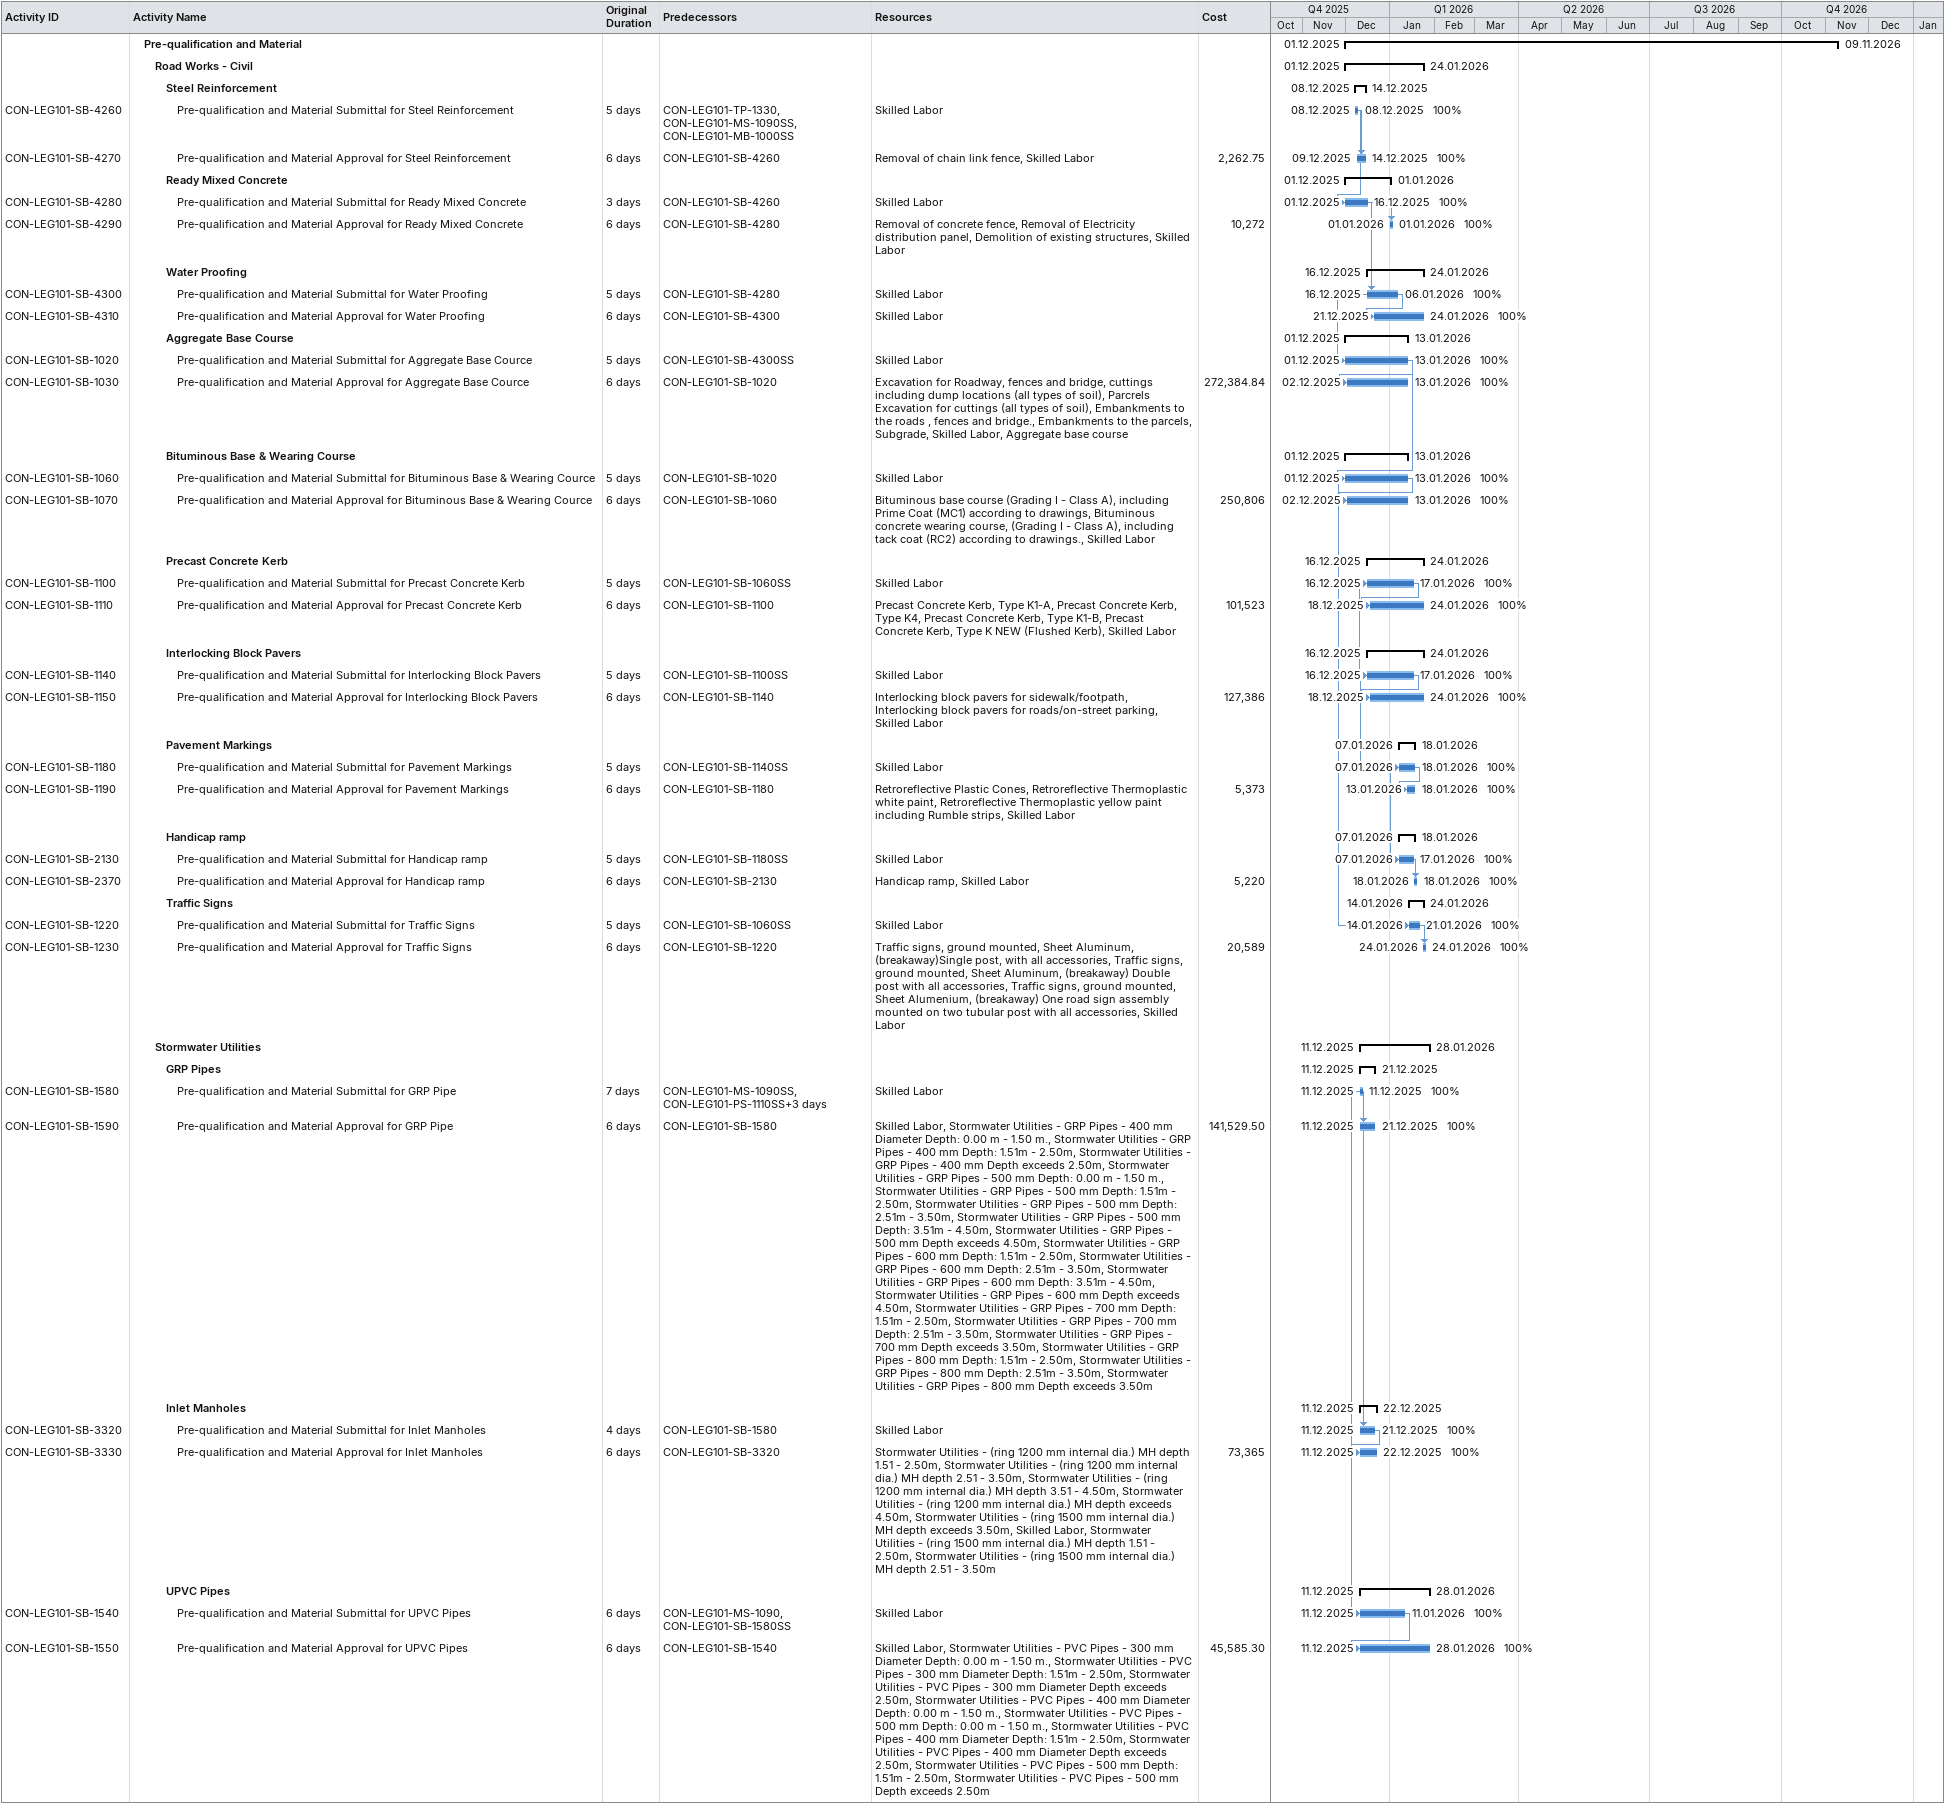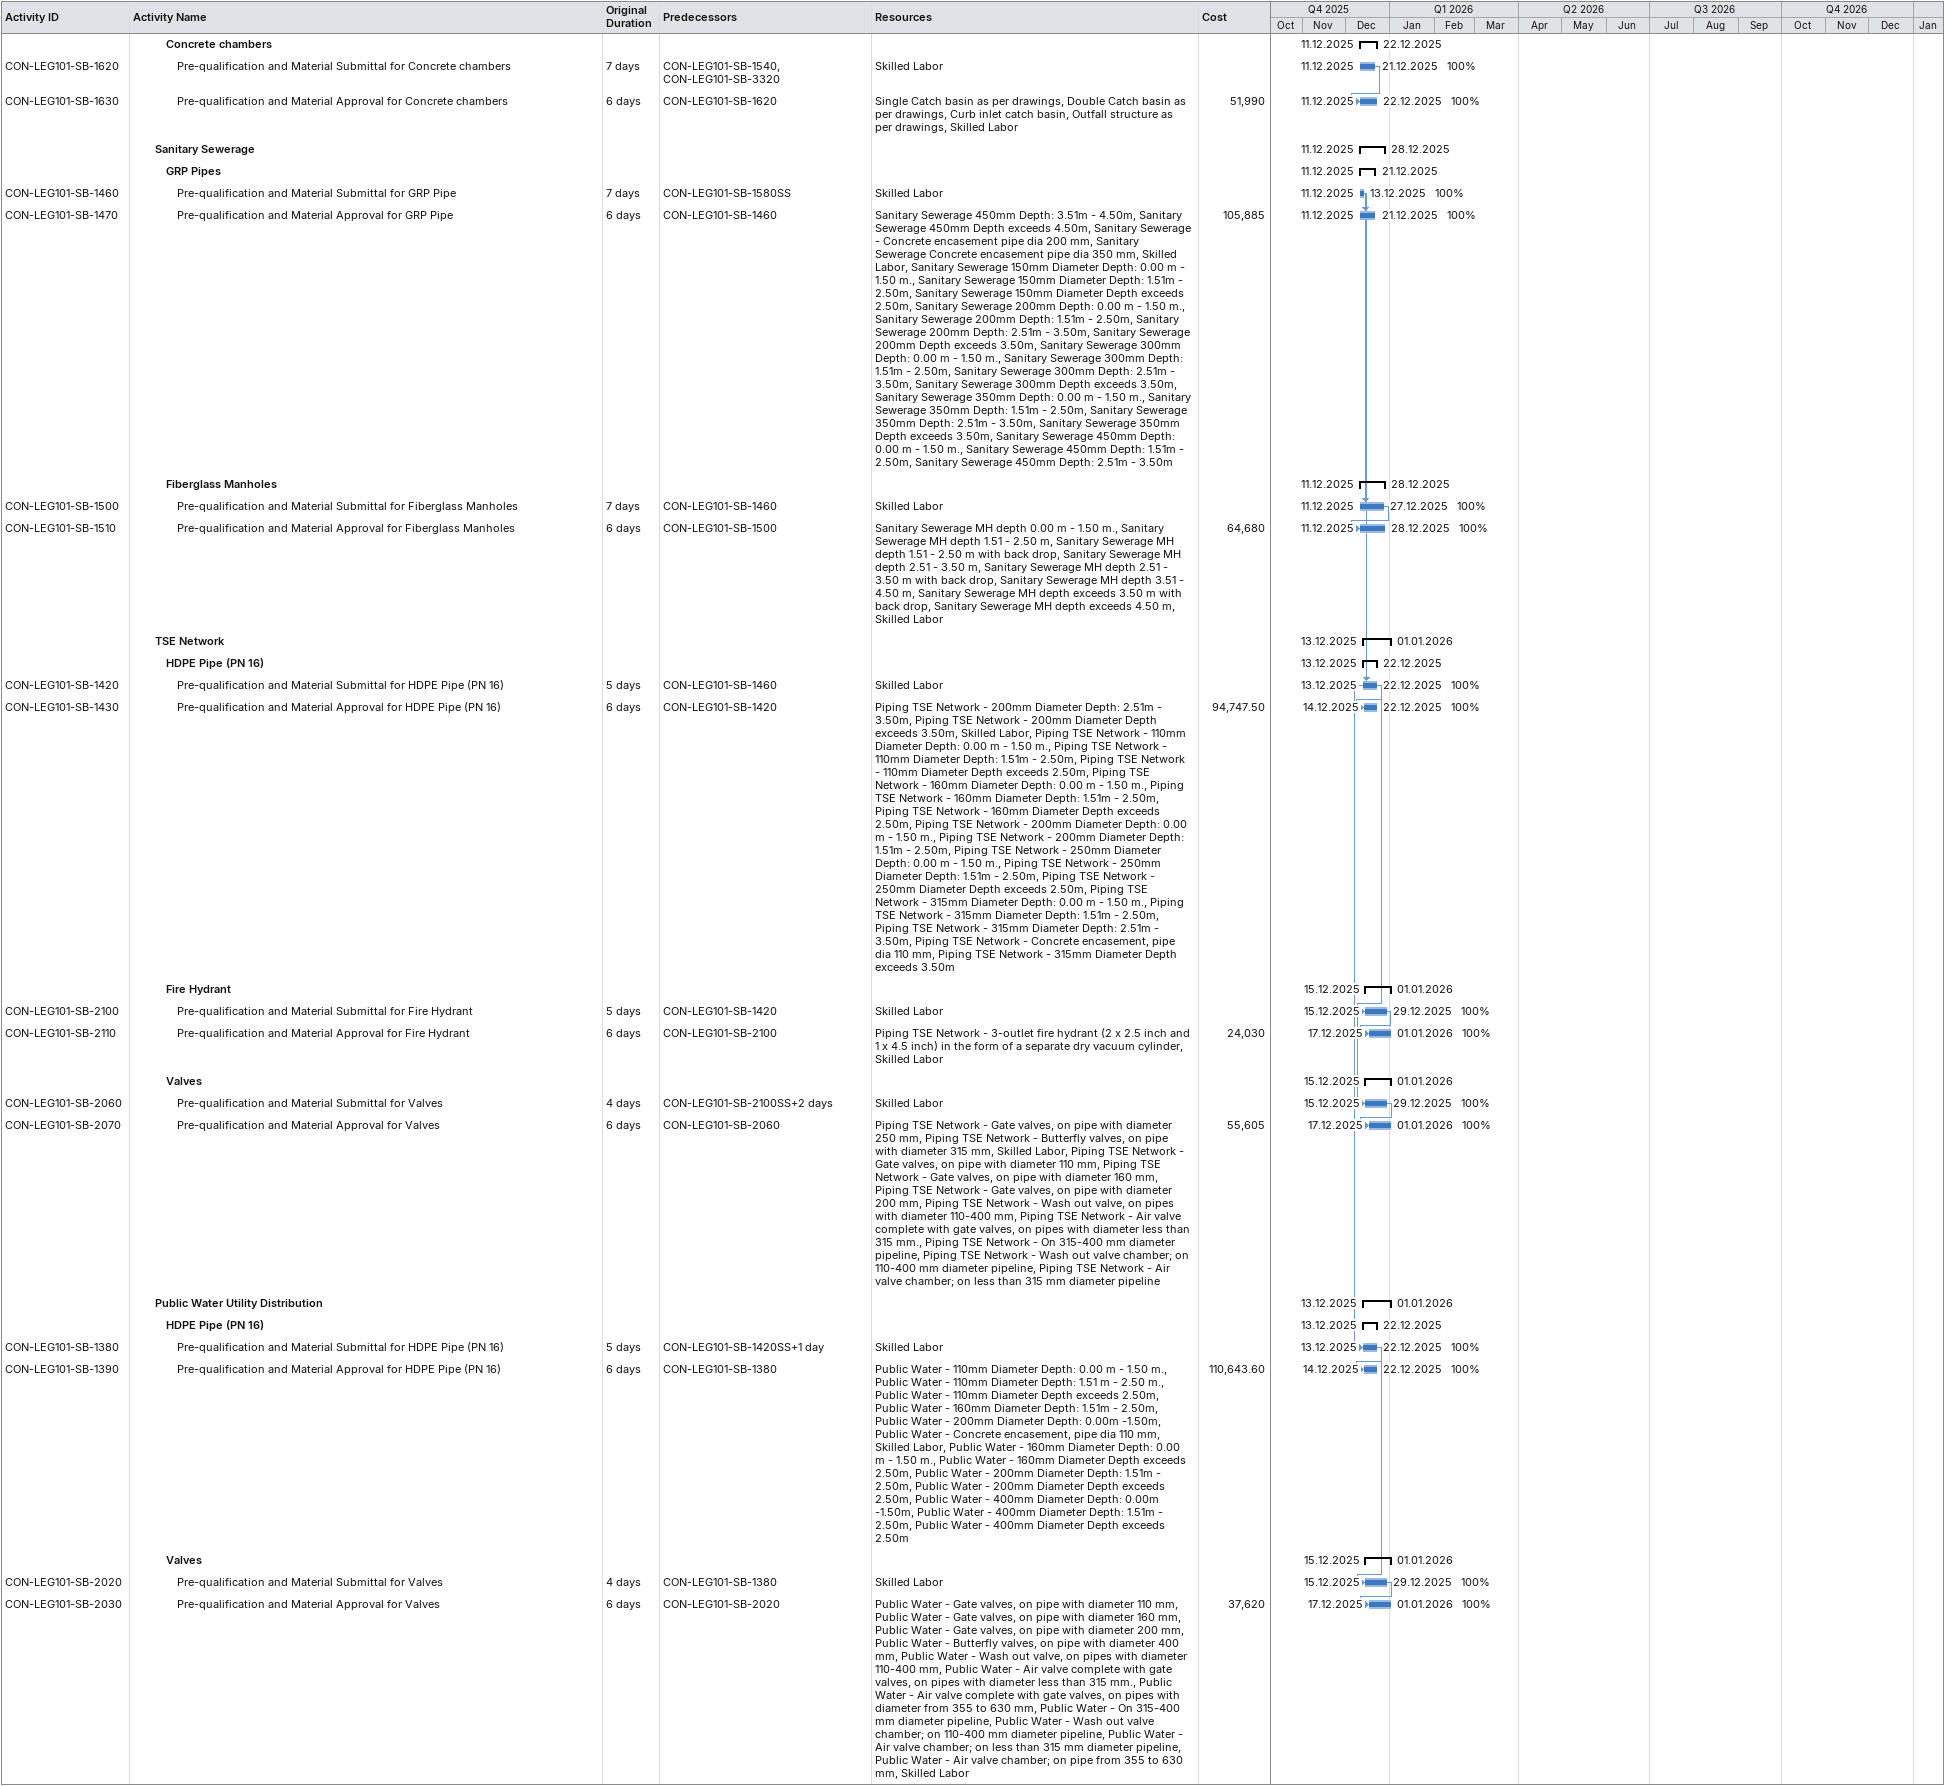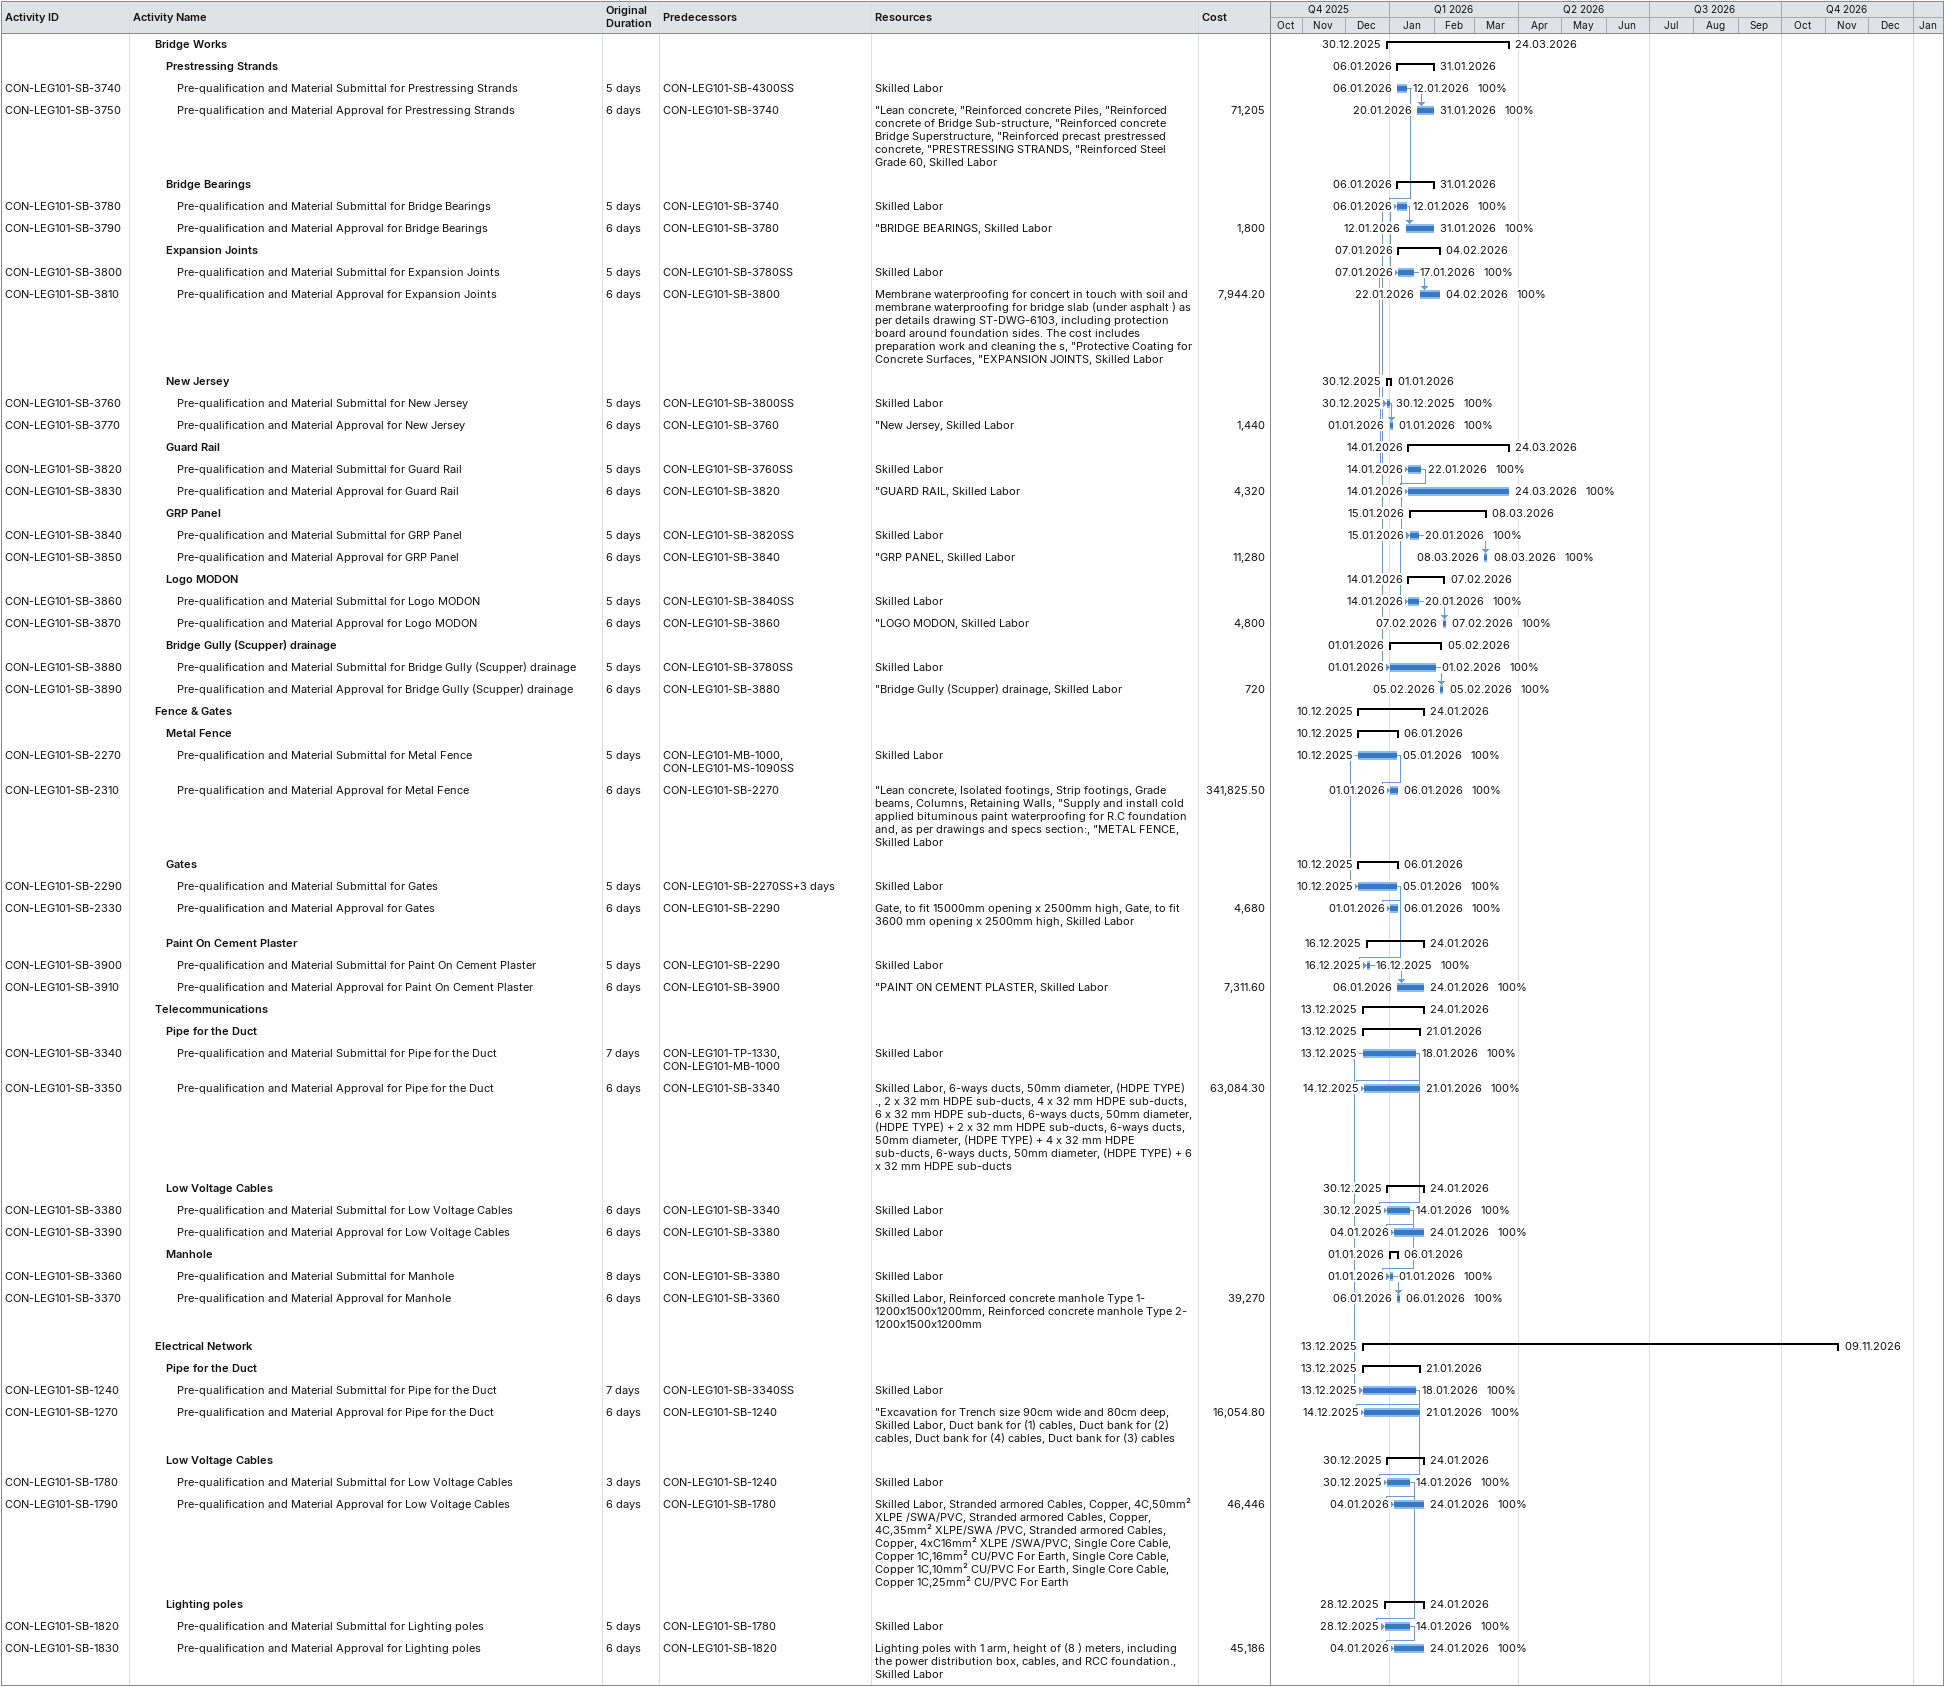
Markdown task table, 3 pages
| ID | Level | Task | Original duration | Start | Finish | Predecessors | Resources | % complete | Cost |
|---|---|---|---|---|---|---|---|---|---|
|  | 2 | **Pre-qualification and Material** |  | 2025-12-01 | 2026-11-09 |  |  |  |  |
|  | 3 | **Road Works - Civil** |  | 2025-12-01 | 2026-01-24 |  |  |  |  |
|  | 4 | **Steel Reinforcement** |  | 2025-12-08 | 2025-12-14 |  |  |  |  |
| CON-LEG101-SB-4260 | 5 | Pre-qualification and Material Submittal for Steel Reinforcement | 5d | 2025-12-08 | 2025-12-08 | CON-LEG101-TP-1330, CON-LEG101-MS-1090SS, CON-LEG101-MB-1000SS | Skilled Labor | 100 |  |
| CON-LEG101-SB-4270 | 5 | Pre-qualification and Material Approval for Steel Reinforcement | 6d | 2025-12-09 | 2025-12-14 | CON-LEG101-SB-4260 | Removal of chain link fence, Skilled Labor | 100 | 2262.75 |
|  | 4 | **Ready Mixed Concrete** |  | 2025-12-01 | 2026-01-01 |  |  |  |  |
| CON-LEG101-SB-4280 | 5 | Pre-qualification and Material Submittal for Ready Mixed Concrete | 3d | 2025-12-01 | 2025-12-16 | CON-LEG101-SB-4260 | Skilled Labor | 100 |  |
| CON-LEG101-SB-4290 | 5 | Pre-qualification and Material Approval for Ready Mixed Concrete | 6d | 2026-01-01 | 2026-01-01 | CON-LEG101-SB-4280 | Removal of concrete fence, Removal of Electricity distribution panel, Demolition of existing structures, Skilled Labor | 100 | 10272 |
|  | 4 | **Water Proofing** |  | 2025-12-16 | 2026-01-24 |  |  |  |  |
| CON-LEG101-SB-4300 | 5 | Pre-qualification and Material Submittal for Water Proofing | 5d | 2025-12-16 | 2026-01-06 | CON-LEG101-SB-4280 | Skilled Labor | 100 |  |
| CON-LEG101-SB-4310 | 5 | Pre-qualification and Material Approval for Water Proofing | 6d | 2025-12-21 | 2026-01-24 | CON-LEG101-SB-4300 | Skilled Labor | 100 |  |
|  | 4 | **Aggregate Base Course** |  | 2025-12-01 | 2026-01-13 |  |  |  |  |
| CON-LEG101-SB-1020 | 5 | Pre-qualification and Material Submittal for Aggregate Base Cource | 5d | 2025-12-01 | 2026-01-13 | CON-LEG101-SB-4300SS | Skilled Labor | 100 |  |
| CON-LEG101-SB-1030 | 5 | Pre-qualification and Material Approval for Aggregate Base Cource | 6d | 2025-12-02 | 2026-01-13 | CON-LEG101-SB-1020 | Excavation for Roadway, fences and bridge, cuttings including dump locations (all types of soil), Parcrels Excavation for cuttings (all types of soil), Embankments to the roads , fences and bridge., Embankments to the parcels, Subgrade, Skilled Labor, Aggregate base course | 100 | 272384.84 |
|  | 4 | **Bituminous Base & Wearing Course** |  | 2025-12-01 | 2026-01-13 |  |  |  |  |
| CON-LEG101-SB-1060 | 5 | Pre-qualification and Material Submittal for Bituminous Base & Wearing Cource | 5d | 2025-12-01 | 2026-01-13 | CON-LEG101-SB-1020 | Skilled Labor | 100 |  |
| CON-LEG101-SB-1070 | 5 | Pre-qualification and Material Approval for Bituminous Base & Wearing Cource | 6d | 2025-12-02 | 2026-01-13 | CON-LEG101-SB-1060 | Bituminous base course (Grading I - Class A), including Prime Coat (MC1) according to drawings, Bituminous concrete wearing course, (Grading I - Class A), including tack coat (RC2) according to drawings., Skilled Labor | 100 | 250806 |
|  | 4 | **Precast Concrete Kerb** |  | 2025-12-16 | 2026-01-24 |  |  |  |  |
| CON-LEG101-SB-1100 | 5 | Pre-qualification and Material Submittal for Precast Concrete Kerb | 5d | 2025-12-16 | 2026-01-17 | CON-LEG101-SB-1060SS | Skilled Labor | 100 |  |
| CON-LEG101-SB-1110 | 5 | Pre-qualification and Material Approval for Precast Concrete Kerb | 6d | 2025-12-18 | 2026-01-24 | CON-LEG101-SB-1100 | Precast Concrete Kerb, Type K1-A, Precast Concrete Kerb, Type K4, Precast Concrete Kerb, Type K1-B, Precast Concrete Kerb, Type K NEW (Flushed Kerb), Skilled Labor | 100 | 101523 |
|  | 4 | **Interlocking Block Pavers** |  | 2025-12-16 | 2026-01-24 |  |  |  |  |
| CON-LEG101-SB-1140 | 5 | Pre-qualification and Material Submittal for Interlocking Block Pavers | 5d | 2025-12-16 | 2026-01-17 | CON-LEG101-SB-1100SS | Skilled Labor | 100 |  |
| CON-LEG101-SB-1150 | 5 | Pre-qualification and Material Approval for Interlocking Block Pavers | 6d | 2025-12-18 | 2026-01-24 | CON-LEG101-SB-1140 | Interlocking block pavers for sidewalk/footpath, Interlocking block pavers for roads/on-street parking, Skilled Labor | 100 | 127386 |
|  | 4 | **Pavement Markings** |  | 2026-01-07 | 2026-01-18 |  |  |  |  |
| CON-LEG101-SB-1180 | 5 | Pre-qualification and Material Submittal for Pavement Markings | 5d | 2026-01-07 | 2026-01-18 | CON-LEG101-SB-1140SS | Skilled Labor | 100 |  |
| CON-LEG101-SB-1190 | 5 | Pre-qualification and Material Approval for Pavement Markings | 6d | 2026-01-13 | 2026-01-18 | CON-LEG101-SB-1180 | Retroreflective Plastic Cones, Retroreflective Thermoplastic white paint, Retroreflective Thermoplastic yellow paint including Rumble strips, Skilled Labor | 100 | 5373 |
|  | 4 | **Handicap ramp** |  | 2026-01-07 | 2026-01-18 |  |  |  |  |
| CON-LEG101-SB-2130 | 5 | Pre-qualification and Material Submittal for Handicap ramp | 5d | 2026-01-07 | 2026-01-17 | CON-LEG101-SB-1180SS | Skilled Labor | 100 |  |
| CON-LEG101-SB-2370 | 5 | Pre-qualification and Material Approval for Handicap ramp | 6d | 2026-01-18 | 2026-01-18 | CON-LEG101-SB-2130 | Handicap ramp, Skilled Labor | 100 | 5220 |
|  | 4 | **Traffic Signs** |  | 2026-01-14 | 2026-01-24 |  |  |  |  |
| CON-LEG101-SB-1220 | 5 | Pre-qualification and Material Submittal for Traffic Signs | 5d | 2026-01-14 | 2026-01-21 | CON-LEG101-SB-1060SS | Skilled Labor | 100 |  |
| CON-LEG101-SB-1230 | 5 | Pre-qualification and Material Approval for Traffic Signs | 6d | 2026-01-24 | 2026-01-24 | CON-LEG101-SB-1220 | Traffic signs, ground mounted, Sheet Aluminum, (breakaway)Single post, with all accessories, Traffic signs, ground mounted, Sheet Aluminum, (breakaway) Double post with all accessories, Traffic signs, ground mounted, Sheet Alumenium, (breakaway) One road sign assembly mounted on two tubular post with all accessories, Skilled Labor | 100 | 20589 |
|  | 3 | **Stormwater Utilities** |  | 2025-12-11 | 2026-01-28 |  |  |  |  |
|  | 4 | **GRP Pipes** |  | 2025-12-11 | 2025-12-21 |  |  |  |  |
| CON-LEG101-SB-1580 | 5 | Pre-qualification and Material Submittal for GRP Pipe | 7d | 2025-12-11 | 2025-12-11 | CON-LEG101-MS-1090SS, CON-LEG101-PS-1110SS+3d | Skilled Labor | 100 |  |
| CON-LEG101-SB-1590 | 5 | Pre-qualification and Material Approval for GRP Pipe | 6d | 2025-12-11 | 2025-12-21 | CON-LEG101-SB-1580 | Skilled Labor, Stormwater Utilities - GRP Pipes - 400 mm Diameter Depth: 0.00 m - 1.50 m., Stormwater Utilities - GRP Pipes - 400 mm Depth: 1.51m - 2.50m, Stormwater Utilities - GRP Pipes - 400 mm Depth exceeds 2.50m, Stormwater Utilities - GRP Pipes - 500 mm Depth: 0.00 m - 1.50 m., Stormwater Utilities - GRP Pipes - 500 mm Depth: 1.51m - 2.50m, Stormwater Utilities - GRP Pipes - 500 mm Depth: 2.51m - 3.50m, Stormwater Utilities - GRP Pipes - 500 mm Depth: 3.51m - 4.50m, Stormwater Utilities - GRP Pipes - 500 mm Depth exceeds 4.50m, Stormwater Utilities - GRP Pipes - 600 mm Depth: 1.51m - 2.50m, Stormwater Utilities - GRP Pipes - 600 mm Depth: 2.51m - 3.50m, Stormwater Utilities - GRP Pipes - 600 mm Depth: 3.51m - 4.50m, Stormwater Utilities - GRP Pipes - 600 mm Depth exceeds 4.50m, Stormwater Utilities - GRP Pipes - 700 mm Depth: 1.51m - 2.50m, Stormwater Utilities - GRP Pipes - 700 mm Depth: 2.51m - 3.50m, Stormwater Utilities - GRP Pipes - 700 mm Depth exceeds 3.50m, Stormwater Utilities - GRP Pipes - 800 mm Depth: 1.51m - 2.50m, Stormwater Utilities - GRP Pipes - 800 mm Depth: 2.51m - 3.50m, Stormwater Utilities - GRP Pipes - 800 mm Depth exceeds 3.50m | 100 | 141529.50 |
|  | 4 | **Inlet Manholes** |  | 2025-12-11 | 2025-12-22 |  |  |  |  |
| CON-LEG101-SB-3320 | 5 | Pre-qualification and Material Submittal for Inlet Manholes | 4d | 2025-12-11 | 2025-12-21 | CON-LEG101-SB-1580 | Skilled Labor | 100 |  |
| CON-LEG101-SB-3330 | 5 | Pre-qualification and Material Approval for Inlet Manholes | 6d | 2025-12-11 | 2025-12-22 | CON-LEG101-SB-3320 | Stormwater Utilities - (ring 1200 mm internal dia.) MH depth 1.51 - 2.50m, Stormwater Utilities - (ring 1200 mm internal dia.) MH depth 2.51 - 3.50m, Stormwater Utilities - (ring 1200 mm internal dia.) MH depth 3.51 - 4.50m, Stormwater Utilities - (ring 1200 mm internal dia.) MH depth exceeds 4.50m, Stormwater Utilities - (ring 1500 mm internal dia.) MH depth exceeds 3.50m, Skilled Labor, Stormwater Utilities - (ring 1500 mm internal dia.) MH depth 1.51 - 2.50m, Stormwater Utilities - (ring 1500 mm internal dia.) MH depth 2.51 - 3.50m | 100 | 73365 |
|  | 4 | **UPVC Pipes** |  | 2025-12-11 | 2026-01-28 |  |  |  |  |
| CON-LEG101-SB-1540 | 5 | Pre-qualification and Material Submittal for UPVC Pipes | 6d | 2025-12-11 | 2026-01-11 | CON-LEG101-MS-1090, CON-LEG101-SB-1580SS | Skilled Labor | 100 |  |
| CON-LEG101-SB-1550 | 5 | Pre-qualification and Material Approval for UPVC Pipes | 6d | 2025-12-11 | 2026-01-28 | CON-LEG101-SB-1540 | Skilled Labor, Stormwater Utilities - PVC Pipes - 300 mm Diameter Depth: 0.00 m - 1.50 m., Stormwater Utilities - PVC Pipes - 300 mm Diameter Depth: 1.51m - 2.50m, Stormwater Utilities - PVC Pipes - 300 mm Diameter Depth exceeds 2.50m, Stormwater Utilities - PVC Pipes - 400 mm Diameter Depth: 0.00 m - 1.50 m., Stormwater Utilities - PVC Pipes - 500 mm Depth: 0.00 m - 1.50 m., Stormwater Utilities - PVC Pipes - 400 mm Diameter Depth: 1.51m - 2.50m, Stormwater Utilities - PVC Pipes - 400 mm Diameter Depth exceeds 2.50m, Stormwater Utilities - PVC Pipes - 500 mm Depth: 1.51m - 2.50m, Stormwater Utilities - PVC Pipes - 500 mm Depth exceeds 2.50m | 100 | 45585.30 |
|  | 4 | **Concrete chambers** |  | 2025-12-11 | 2025-12-22 |  |  |  |  |
| CON-LEG101-SB-1620 | 5 | Pre-qualification and Material Submittal for Concrete chambers | 7d | 2025-12-11 | 2025-12-21 | CON-LEG101-SB-1540, CON-LEG101-SB-3320 | Skilled Labor | 100 |  |
| CON-LEG101-SB-1630 | 5 | Pre-qualification and Material Approval for Concrete chambers | 6d | 2025-12-11 | 2025-12-22 | CON-LEG101-SB-1620 | Single Catch basin as per drawings, Double Catch basin as per drawings, Curb inlet catch basin, Outfall structure as per drawings, Skilled Labor | 100 | 51990 |
|  | 3 | **Sanitary Sewerage** |  | 2025-12-11 | 2025-12-28 |  |  |  |  |
|  | 4 | **GRP Pipes** |  | 2025-12-11 | 2025-12-21 |  |  |  |  |
| CON-LEG101-SB-1460 | 5 | Pre-qualification and Material Submittal for GRP Pipe | 7d | 2025-12-11 | 2025-12-13 | CON-LEG101-SB-1580SS | Skilled Labor | 100 |  |
| CON-LEG101-SB-1470 | 5 | Pre-qualification and Material Approval for GRP Pipe | 6d | 2025-12-11 | 2025-12-21 | CON-LEG101-SB-1460 | Sanitary Sewerage 450mm Depth: 3.51m - 4.50m, Sanitary Sewerage 450mm Depth exceeds 4.50m, Sanitary Sewerage - Concrete encasement pipe dia 200 mm, Sanitary Sewerage Concrete encasement pipe dia 350 mm, Skilled Labor, Sanitary Sewerage 150mm Diameter Depth: 0.00 m - 1.50 m., Sanitary Sewerage 150mm Diameter Depth: 1.51m - 2.50m, Sanitary Sewerage 150mm Diameter Depth exceeds 2.50m, Sanitary Sewerage 200mm Depth: 0.00 m - 1.50 m., Sanitary Sewerage 200mm Depth: 1.51m - 2.50m, Sanitary Sewerage 200mm Depth: 2.51m - 3.50m, Sanitary Sewerage 200mm Depth exceeds 3.50m, Sanitary Sewerage 300mm Depth: 0.00 m - 1.50 m., Sanitary Sewerage 300mm Depth: 1.51m - 2.50m, Sanitary Sewerage 300mm Depth: 2.51m - 3.50m, Sanitary Sewerage 300mm Depth exceeds 3.50m, Sanitary Sewerage 350mm Depth: 0.00 m - 1.50 m., Sanitary Sewerage 350mm Depth: 1.51m - 2.50m, Sanitary Sewerage 350mm Depth: 2.51m - 3.50m, Sanitary Sewerage 350mm Depth exceeds 3.50m, Sanitary Sewerage 450mm Depth: 0.00 m - 1.50 m., Sanitary Sewerage 450mm Depth: 1.51m - 2.50m, Sanitary Sewerage 450mm Depth: 2.51m - 3.50m | 100 | 105885 |
|  | 4 | **Fiberglass Manholes** |  | 2025-12-11 | 2025-12-28 |  |  |  |  |
| CON-LEG101-SB-1500 | 5 | Pre-qualification and Material Submittal for Fiberglass Manholes | 7d | 2025-12-11 | 2025-12-27 | CON-LEG101-SB-1460 | Skilled Labor | 100 |  |
| CON-LEG101-SB-1510 | 5 | Pre-qualification and Material Approval for Fiberglass Manholes | 6d | 2025-12-11 | 2025-12-28 | CON-LEG101-SB-1500 | Sanitary Sewerage MH depth 0.00 m - 1.50 m., Sanitary Sewerage MH depth 1.51 - 2.50 m, Sanitary Sewerage MH depth 1.51 - 2.50 m with back drop, Sanitary Sewerage MH depth 2.51 - 3.50 m, Sanitary Sewerage MH depth 2.51 - 3.50 m with back drop, Sanitary Sewerage MH depth 3.51 - 4.50 m, Sanitary Sewerage MH depth exceeds 3.50 m with back drop, Sanitary Sewerage MH depth exceeds 4.50 m, Skilled Labor | 100 | 64680 |
|  | 3 | **TSE Network** |  | 2025-12-13 | 2026-01-01 |  |  |  |  |
|  | 4 | **HDPE Pipe (PN 16)** |  | 2025-12-13 | 2025-12-22 |  |  |  |  |
| CON-LEG101-SB-1420 | 5 | Pre-qualification and Material Submittal for HDPE Pipe (PN 16) | 5d | 2025-12-13 | 2025-12-22 | CON-LEG101-SB-1460 | Skilled Labor | 100 |  |
| CON-LEG101-SB-1430 | 5 | Pre-qualification and Material Approval for HDPE Pipe (PN 16) | 6d | 2025-12-14 | 2025-12-22 | CON-LEG101-SB-1420 | Piping TSE Network - 200mm Diameter Depth: 2.51m - 3.50m, Piping TSE Network - 200mm Diameter Depth exceeds 3.50m, Skilled Labor, Piping TSE Network - 110mm Diameter Depth: 0.00 m - 1.50 m., Piping TSE Network - 110mm Diameter Depth: 1.51m - 2.50m, Piping TSE Network - 110mm Diameter Depth exceeds 2.50m, Piping TSE Network - 160mm Diameter Depth: 0.00 m - 1.50 m., Piping TSE Network - 160mm Diameter Depth: 1.51m - 2.50m, Piping TSE Network - 160mm Diameter Depth exceeds 2.50m, Piping TSE Network - 200mm Diameter Depth: 0.00 m - 1.50 m., Piping TSE Network - 200mm Diameter Depth: 1.51m - 2.50m, Piping TSE Network - 250mm Diameter Depth: 0.00 m - 1.50 m., Piping TSE Network - 250mm Diameter Depth: 1.51m - 2.50m, Piping TSE Network - 250mm Diameter Depth exceeds 2.50m, Piping TSE Network - 315mm Diameter Depth: 0.00 m - 1.50 m., Piping TSE Network - 315mm Diameter Depth: 1.51m - 2.50m, Piping TSE Network - 315mm Diameter Depth: 2.51m - 3.50m, Piping TSE Network - Concrete encasement, pipe dia 110 mm, Piping TSE Network - 315mm Diameter Depth exceeds 3.50m | 100 | 94747.50 |
|  | 4 | **Fire Hydrant** |  | 2025-12-15 | 2026-01-01 |  |  |  |  |
| CON-LEG101-SB-2100 | 5 | Pre-qualification and Material Submittal for Fire Hydrant | 5d | 2025-12-15 | 2025-12-29 | CON-LEG101-SB-1420 | Skilled Labor | 100 |  |
| CON-LEG101-SB-2110 | 5 | Pre-qualification and Material Approval for Fire Hydrant | 6d | 2025-12-17 | 2026-01-01 | CON-LEG101-SB-2100 | Piping TSE Network - 3-outlet fire hydrant (2 x 2.5 inch and 1 x 4.5 inch) in the form of a separate dry vacuum cylinder, Skilled Labor | 100 | 24030 |
|  | 4 | **Valves** |  | 2025-12-15 | 2026-01-01 |  |  |  |  |
| CON-LEG101-SB-2060 | 5 | Pre-qualification and Material Submittal for Valves | 4d | 2025-12-15 | 2025-12-29 | CON-LEG101-SB-2100SS+2d | Skilled Labor | 100 |  |
| CON-LEG101-SB-2070 | 5 | Pre-qualification and Material Approval for Valves | 6d | 2025-12-17 | 2026-01-01 | CON-LEG101-SB-2060 | Piping TSE Network - Gate valves, on pipe with diameter 250 mm, Piping TSE Network - Butterfly valves, on pipe with diameter 315 mm, Skilled Labor, Piping TSE Network - Gate valves, on pipe with diameter 110 mm, Piping TSE Network - Gate valves, on pipe with diameter 160 mm, Piping TSE Network - Gate valves, on pipe with diameter 200 mm, Piping TSE Network - Wash out valve, on pipes with diameter 110-400 mm, Piping TSE Network - Air valve complete with gate valves, on pipes with diameter less than 315 mm., Piping TSE Network - On 315-400 mm diameter pipeline, Piping TSE Network - Wash out valve chamber; on 110-400 mm diameter pipeline, Piping TSE Network - Air valve chamber; on less than 315 mm diameter pipeline | 100 | 55605 |
|  | 3 | **Public Water Utility Distribution** |  | 2025-12-13 | 2026-01-01 |  |  |  |  |
|  | 4 | **HDPE Pipe (PN 16)** |  | 2025-12-13 | 2025-12-22 |  |  |  |  |
| CON-LEG101-SB-1380 | 5 | Pre-qualification and Material Submittal for HDPE Pipe (PN 16) | 5d | 2025-12-13 | 2025-12-22 | CON-LEG101-SB-1420SS+1d | Skilled Labor | 100 |  |
| CON-LEG101-SB-1390 | 5 | Pre-qualification and Material Approval for HDPE Pipe (PN 16) | 6d | 2025-12-14 | 2025-12-22 | CON-LEG101-SB-1380 | Public Water - 110mm Diameter Depth: 0.00 m - 1.50 m., Public Water - 110mm Diameter Depth: 1.51 m - 2.50 m., Public Water - 110mm Diameter Depth exceeds 2.50m, Public Water - 160mm Diameter Depth: 1.51m - 2.50m, Public Water - 200mm Diameter Depth: 0.00m -1.50m, Public Water - Concrete encasement, pipe dia 110 mm, Skilled Labor, Public Water - 160mm Diameter Depth: 0.00 m - 1.50 m., Public Water - 160mm Diameter Depth exceeds 2.50m, Public Water - 200mm Diameter Depth: 1.51m - 2.50m, Public Water - 200mm Diameter Depth exceeds 2.50m, Public Water - 400mm Diameter Depth: 0.00m -1.50m, Public Water - 400mm Diameter Depth: 1.51m - 2.50m, Public Water - 400mm Diameter Depth exceeds 2.50m | 100 | 110643.60 |
|  | 4 | **Valves** |  | 2025-12-15 | 2026-01-01 |  |  |  |  |
| CON-LEG101-SB-2020 | 5 | Pre-qualification and Material Submittal for Valves | 4d | 2025-12-15 | 2025-12-29 | CON-LEG101-SB-1380 | Skilled Labor | 100 |  |
| CON-LEG101-SB-2030 | 5 | Pre-qualification and Material Approval for Valves | 6d | 2025-12-17 | 2026-01-01 | CON-LEG101-SB-2020 | Public Water - Gate valves, on pipe with diameter 110 mm, Public Water - Gate valves, on pipe with diameter 160 mm, Public Water - Gate valves, on pipe with diameter 200 mm, Public Water - Butterfly valves, on pipe with diameter 400 mm, Public Water - Wash out valve, on pipes with diameter 110-400 mm, Public Water - Air valve complete with gate valves, on pipes with diameter less than 315 mm., Public Water - Air valve complete with gate valves, on pipes with diameter from 355 to 630 mm, Public Water - On 315-400 mm diameter pipeline, Public Water - Wash out valve chamber; on 110-400 mm diameter pipeline, Public Water - Air valve chamber; on less than 315 mm diameter pipeline, Public Water - Air valve chamber; on pipe from 355 to 630 mm, Skilled Labor | 100 | 37620 |
|  | 3 | **Bridge Works** |  | 2025-12-30 | 2026-03-24 |  |  |  |  |
|  | 4 | **Prestressing Strands** |  | 2026-01-06 | 2026-01-31 |  |  |  |  |
| CON-LEG101-SB-3740 | 5 | Pre-qualification and Material Submittal for Prestressing Strands | 5d | 2026-01-06 | 2026-01-12 | CON-LEG101-SB-4300SS | Skilled Labor | 100 |  |
| CON-LEG101-SB-3750 | 5 | Pre-qualification and Material Approval for Prestressing Strands | 6d | 2026-01-20 | 2026-01-31 | CON-LEG101-SB-3740 | "Lean concrete, "Reinforced concrete Piles, "Reinforced concrete of Bridge Sub-structure, "Reinforced concrete Bridge Superstructure, "Reinforced precast prestressed concrete, "PRESTRESSING STRANDS, "Reinforced Steel Grade 60, Skilled Labor | 100 | 71205 |
|  | 4 | **Bridge Bearings** |  | 2026-01-06 | 2026-01-31 |  |  |  |  |
| CON-LEG101-SB-3780 | 5 | Pre-qualification and Material Submittal for Bridge Bearings | 5d | 2026-01-06 | 2026-01-12 | CON-LEG101-SB-3740 | Skilled Labor | 100 |  |
| CON-LEG101-SB-3790 | 5 | Pre-qualification and Material Approval for Bridge Bearings | 6d | 2026-01-12 | 2026-01-31 | CON-LEG101-SB-3780 | "BRIDGE BEARINGS, Skilled Labor | 100 | 1800 |
|  | 4 | **Expansion Joints** |  | 2026-01-07 | 2026-02-04 |  |  |  |  |
| CON-LEG101-SB-3800 | 5 | Pre-qualification and Material Submittal for Expansion Joints | 5d | 2026-01-07 | 2026-01-17 | CON-LEG101-SB-3780SS | Skilled Labor | 100 |  |
| CON-LEG101-SB-3810 | 5 | Pre-qualification and Material Approval for Expansion Joints | 6d | 2026-01-22 | 2026-02-04 | CON-LEG101-SB-3800 | Membrane waterproofing for concert in touch with soil and membrane waterproofing for bridge slab (under asphalt ) as per details drawing ST-DWG-6103, including protection board around foundation sides. The cost includes preparation work and cleaning the s, "Protective Coating for Concrete Surfaces, "EXPANSION JOINTS, Skilled Labor | 100 | 7944.20 |
|  | 4 | **New Jersey** |  | 2025-12-30 | 2026-01-01 |  |  |  |  |
| CON-LEG101-SB-3760 | 5 | Pre-qualification and Material Submittal for New Jersey | 5d | 2025-12-30 | 2025-12-30 | CON-LEG101-SB-3800SS | Skilled Labor | 100 |  |
| CON-LEG101-SB-3770 | 5 | Pre-qualification and Material Approval for New Jersey | 6d | 2026-01-01 | 2026-01-01 | CON-LEG101-SB-3760 | "New Jersey, Skilled Labor | 100 | 1440 |
|  | 4 | **Guard Rail** |  | 2026-01-14 | 2026-03-24 |  |  |  |  |
| CON-LEG101-SB-3820 | 5 | Pre-qualification and Material Submittal for Guard Rail | 5d | 2026-01-14 | 2026-01-22 | CON-LEG101-SB-3760SS | Skilled Labor | 100 |  |
| CON-LEG101-SB-3830 | 5 | Pre-qualification and Material Approval for Guard Rail | 6d | 2026-01-14 | 2026-03-24 | CON-LEG101-SB-3820 | "GUARD RAIL, Skilled Labor | 100 | 4320 |
|  | 4 | **GRP Panel** |  | 2026-01-15 | 2026-03-08 |  |  |  |  |
| CON-LEG101-SB-3840 | 5 | Pre-qualification and Material Submittal for GRP Panel | 5d | 2026-01-15 | 2026-01-20 | CON-LEG101-SB-3820SS | Skilled Labor | 100 |  |
| CON-LEG101-SB-3850 | 5 | Pre-qualification and Material Approval for GRP Panel | 6d | 2026-03-08 | 2026-03-08 | CON-LEG101-SB-3840 | "GRP PANEL, Skilled Labor | 100 | 11280 |
|  | 4 | **Logo MODON** |  | 2026-01-14 | 2026-02-07 |  |  |  |  |
| CON-LEG101-SB-3860 | 5 | Pre-qualification and Material Submittal for Logo MODON | 5d | 2026-01-14 | 2026-01-20 | CON-LEG101-SB-3840SS | Skilled Labor | 100 |  |
| CON-LEG101-SB-3870 | 5 | Pre-qualification and Material Approval for Logo MODON | 6d | 2026-02-07 | 2026-02-07 | CON-LEG101-SB-3860 | "LOGO MODON, Skilled Labor | 100 | 4800 |
|  | 4 | **Bridge Gully (Scupper) drainage** |  | 2026-01-01 | 2026-02-05 |  |  |  |  |
| CON-LEG101-SB-3880 | 5 | Pre-qualification and Material Submittal for Bridge Gully (Scupper) drainage | 5d | 2026-01-01 | 2026-02-01 | CON-LEG101-SB-3780SS | Skilled Labor | 100 |  |
| CON-LEG101-SB-3890 | 5 | Pre-qualification and Material Approval for Bridge Gully (Scupper) drainage | 6d | 2026-02-05 | 2026-02-05 | CON-LEG101-SB-3880 | "Bridge Gully (Scupper) drainage, Skilled Labor | 100 | 720 |
|  | 3 | **Fence & Gates** |  | 2025-12-10 | 2026-01-24 |  |  |  |  |
|  | 4 | **Metal Fence** |  | 2025-12-10 | 2026-01-06 |  |  |  |  |
| CON-LEG101-SB-2270 | 5 | Pre-qualification and Material Submittal for Metal Fence | 5d | 2025-12-10 | 2026-01-05 | CON-LEG101-MB-1000, CON-LEG101-MS-1090SS | Skilled Labor | 100 |  |
| CON-LEG101-SB-2310 | 5 | Pre-qualification and Material Approval for Metal Fence | 6d | 2026-01-01 | 2026-01-06 | CON-LEG101-SB-2270 | "Lean concrete, Isolated footings, Strip footings, Grade beams, Columns, Retaining Walls, "Supply and install cold applied bituminous paint waterproofing for R.C foundation and, as per drawings and specs section:, "METAL FENCE, Skilled Labor | 100 | 341825.50 |
|  | 4 | **Gates** |  | 2025-12-10 | 2026-01-06 |  |  |  |  |
| CON-LEG101-SB-2290 | 5 | Pre-qualification and Material Submittal for Gates | 5d | 2025-12-10 | 2026-01-05 | CON-LEG101-SB-2270SS+3d | Skilled Labor | 100 |  |
| CON-LEG101-SB-2330 | 5 | Pre-qualification and Material Approval for Gates | 6d | 2026-01-01 | 2026-01-06 | CON-LEG101-SB-2290 | Gate, to fit 15000mm opening x 2500mm high, Gate, to fit 3600 mm opening x 2500mm high, Skilled Labor | 100 | 4680 |
|  | 4 | **Paint On Cement Plaster** |  | 2025-12-16 | 2026-01-24 |  |  |  |  |
| CON-LEG101-SB-3900 | 5 | Pre-qualification and Material Submittal for Paint On Cement Plaster | 5d | 2025-12-16 | 2025-12-16 | CON-LEG101-SB-2290 | Skilled Labor | 100 |  |
| CON-LEG101-SB-3910 | 5 | Pre-qualification and Material Approval for Paint On Cement Plaster | 6d | 2026-01-06 | 2026-01-24 | CON-LEG101-SB-3900 | "PAINT ON CEMENT PLASTER, Skilled Labor | 100 | 7311.60 |
|  | 3 | **Telecommunications** |  | 2025-12-13 | 2026-01-24 |  |  |  |  |
|  | 4 | **Pipe for the Duct** |  | 2025-12-13 | 2026-01-21 |  |  |  |  |
| CON-LEG101-SB-3340 | 5 | Pre-qualification and Material Submittal for Pipe for the Duct | 7d | 2025-12-13 | 2026-01-18 | CON-LEG101-TP-1330, CON-LEG101-MB-1000 | Skilled Labor | 100 |  |
| CON-LEG101-SB-3350 | 5 | Pre-qualification and Material Approval for Pipe for the Duct | 6d | 2025-12-14 | 2026-01-21 | CON-LEG101-SB-3340 | Skilled Labor, 6-ways ducts, 50mm diameter, (HDPE TYPE) ., 2 x 32 mm HDPE sub-ducts, 4 x 32 mm HDPE sub-ducts, 6 x 32 mm HDPE sub-ducts, 6-ways ducts, 50mm diameter, (HDPE TYPE) + 2 x 32 mm HDPE sub-ducts, 6-ways ducts, 50mm diameter, (HDPE TYPE) + 4 x 32 mm HDPE sub-ducts, 6-ways ducts, 50mm diameter, (HDPE TYPE) + 6 x 32 mm HDPE sub-ducts | 100 | 63084.30 |
|  | 4 | **Low Voltage Cables** |  | 2025-12-30 | 2026-01-24 |  |  |  |  |
| CON-LEG101-SB-3380 | 5 | Pre-qualification and Material Submittal for Low Voltage Cables | 6d | 2025-12-30 | 2026-01-14 | CON-LEG101-SB-3340 | Skilled Labor | 100 |  |
| CON-LEG101-SB-3390 | 5 | Pre-qualification and Material Approval for Low Voltage Cables | 6d | 2026-01-04 | 2026-01-24 | CON-LEG101-SB-3380 | Skilled Labor | 100 |  |
|  | 4 | **Manhole** |  | 2026-01-01 | 2026-01-06 |  |  |  |  |
| CON-LEG101-SB-3360 | 5 | Pre-qualification and Material Submittal for Manhole | 8d | 2026-01-01 | 2026-01-01 | CON-LEG101-SB-3380 | Skilled Labor | 100 |  |
| CON-LEG101-SB-3370 | 5 | Pre-qualification and Material Approval for Manhole | 6d | 2026-01-06 | 2026-01-06 | CON-LEG101-SB-3360 | Skilled Labor, Reinforced concrete manhole Type 1- 1200x1500x1200mm, Reinforced concrete manhole Type 2- 1200x1500x1200mm | 100 | 39270 |
|  | 3 | **Electrical Network** |  | 2025-12-13 | 2026-11-09 |  |  |  |  |
|  | 4 | **Pipe for the Duct** |  | 2025-12-13 | 2026-01-21 |  |  |  |  |
| CON-LEG101-SB-1240 | 5 | Pre-qualification and Material Submittal for Pipe for the Duct | 7d | 2025-12-13 | 2026-01-18 | CON-LEG101-SB-3340SS | Skilled Labor | 100 |  |
| CON-LEG101-SB-1270 | 5 | Pre-qualification and Material Approval for Pipe for the Duct | 6d | 2025-12-14 | 2026-01-21 | CON-LEG101-SB-1240 | "Excavation for Trench size 90cm wide and 80cm deep, Skilled Labor, Duct bank for (1) cables, Duct bank for (2) cables, Duct bank for (4) cables, Duct bank for (3) cables | 100 | 16054.80 |
|  | 4 | **Low Voltage Cables** |  | 2025-12-30 | 2026-01-24 |  |  |  |  |
| CON-LEG101-SB-1780 | 5 | Pre-qualification and Material Submittal for Low Voltage Cables | 3d | 2025-12-30 | 2026-01-14 | CON-LEG101-SB-1240 | Skilled Labor | 100 |  |
| CON-LEG101-SB-1790 | 5 | Pre-qualification and Material Approval for Low Voltage Cables | 6d | 2026-01-04 | 2026-01-24 | CON-LEG101-SB-1780 | Skilled Labor, Stranded armored Cables, Copper, 4C,50mm² XLPE /SWA/PVC, Stranded armored Cables, Copper, 4C,35mm² XLPE/SWA /PVC, Stranded armored Cables, Copper, 4xC16mm² XLPE /SWA/PVC, Single Core Cable, Copper 1C,16mm² CU/PVC For Earth, Single Core Cable, Copper 1C,10mm² CU/PVC For Earth, Single Core Cable, Copper 1C,25mm² CU/PVC For Earth | 100 | 46446 |
|  | 4 | **Lighting poles** |  | 2025-12-28 | 2026-01-24 |  |  |  |  |
| CON-LEG101-SB-1820 | 5 | Pre-qualification and Material Submittal for Lighting poles | 5d | 2025-12-28 | 2026-01-14 | CON-LEG101-SB-1780 | Skilled Labor | 100 |  |
| CON-LEG101-SB-1830 | 5 | Pre-qualification and Material Approval for Lighting poles | 6d | 2026-01-04 | 2026-01-24 | CON-LEG101-SB-1820 | Lighting poles with 1 arm, height of (8 ) meters, including the power distribution box, cables, and RCC foundation., Skilled Labor | 100 | 45186 |
